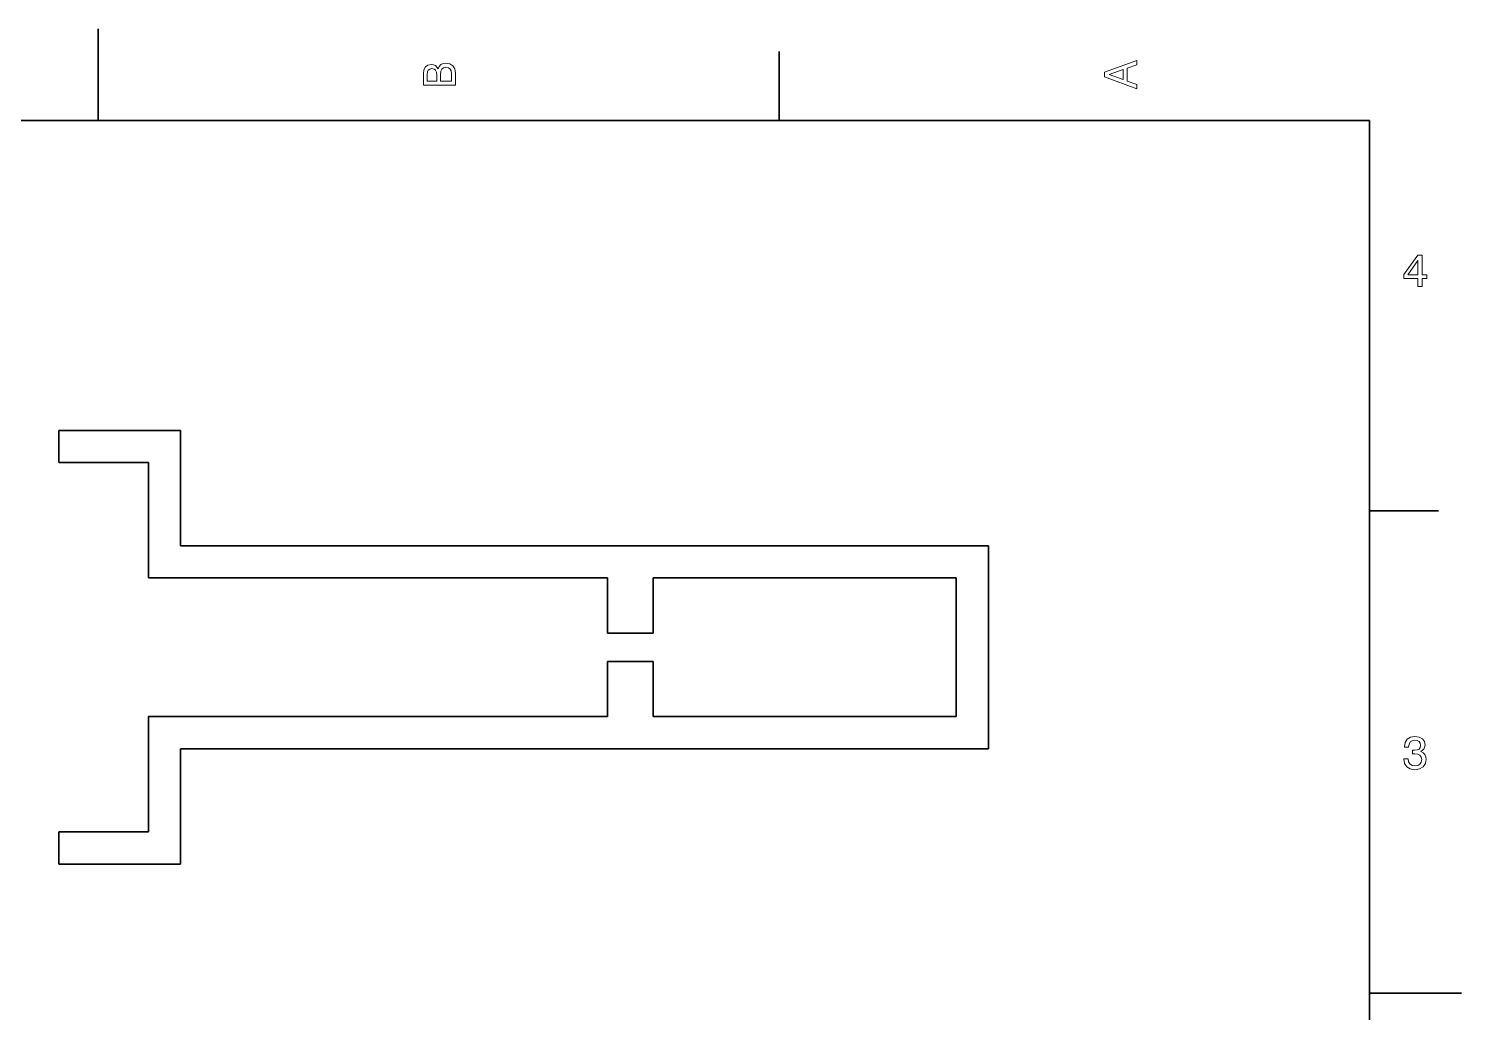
# Model space of a CAD drawing. Extents: x 0 to 297, y 0 to 210.
# Drawn here: x 140.9 to 297, y 102.9 to 210 of the extents above; entities that cross this region are included whole.
import ezdxf

# ---------------------------------------------------------------- set-up
doc = ezdxf.new("R2010")
doc.units = 0

msp = doc.modelspace()

# ---------------------------------------------------------------- linework, layer by layer
at = {"color": 7, "lineweight": 35}
for p, q in [((148.5, 200), (148.5, 210)), ((222.699997, 200), (222.699997, 207.5)), ((287, 200), (10, 200)), ((287, 10), (287, 200)), ((144.226364, 166.247101), (144.226364, 162.747101)), ((144.226364, 166.247101), (157.476364, 166.247101)), ((157.476364, 166.247101), (157.476364, 153.697098)), ((144.226364, 162.747101), (153.976364, 162.747101)), ((153.976364, 162.747101), (153.976364, 150.197098)), ((287, 157.5), (294.5, 157.5)), ((157.476364, 153.697098), (245.476364, 153.697098)), ((245.476364, 153.697098), (245.476364, 131.597107)), ((153.976364, 150.197098), (203.976364, 150.197098)), ((203.976364, 144.197098), (203.976364, 150.197098)), ((208.976364, 150.197098), (208.976364, 144.197098)), ((208.976364, 150.197098), (241.976364, 150.197098)), ((241.976364, 150.197098), (241.976364, 135.097107)), ((208.976364, 144.197098), (203.976364, 144.197098)), ((208.976364, 141.097107), (203.976364, 141.097107)), ((203.976364, 141.097107), (203.976364, 135.097107)), ((208.976364, 135.097107), (208.976364, 141.097107)), ((203.976364, 135.097107), (153.976364, 135.097107)), ((153.976364, 135.097107), (153.976364, 122.547104)), ((241.976364, 135.097107), (208.976364, 135.097107)), ((157.476364, 131.597107), (157.476364, 119.047104)), ((245.476364, 131.597107), (157.476364, 131.597107)), ((144.226364, 122.547104), (144.226364, 119.047104)), ((153.976364, 122.547104), (144.226364, 122.547104)), ((157.476364, 119.047104), (144.226364, 119.047104)), ((287, 105), (297, 105))]:
    msp.add_line(p, q, dxfattribs=at)
at = {"color": 7, "lineweight": 13}
for points in [[(185.542007, 205.630417), (185.249496, 205.983429), (185.052811, 206.074219), (184.81073, 206.104477), (184.432495, 206.03891), (184.160156, 205.842224), (183.993729, 205.524506), (183.933212, 205.080704), (183.933212, 203.835022), (187.433212, 203.835022), (187.433212, 205.151306), (187.36261, 205.620331), (187.155838, 205.968307), (186.828018, 206.185165), (186.384216, 206.260818), (186.08667, 206.215424), (185.839554, 206.094391), (185.65799, 205.897705)], [(261.633209, 203.466858), (261.633209, 203.930847), (260.604401, 204.298996), (260.604401, 205.695969), (261.633209, 206.064133), (261.633209, 206.538193), (258.128174, 205.257217), (258.128174, 204.742798)], [(185.385666, 204.984879), (185.385666, 204.298996), (184.351807, 204.298996), (184.351807, 205.025223), (184.382065, 205.297562), (184.472839, 205.489197), (184.629181, 205.605194), (184.86116, 205.645538), (185.093155, 205.600143), (185.254532, 205.479111), (185.355408, 205.272339)], [(187.014618, 205.095825), (187.014618, 204.298996), (185.809296, 204.298996), (185.809296, 205.050446), (185.844589, 205.368164), (185.9505, 205.595108), (186.132065, 205.731277), (186.394302, 205.776657), (186.671692, 205.731277), (186.863327, 205.605194), (186.979324, 205.393372)], [(260.17572, 204.460388), (258.632477, 205), (260.17572, 205.539627)], [(292.277374, 181.916794), (292.731262, 181.916794), (292.731262, 182.784225), (293.23056, 182.784225), (293.23056, 183.187683), (292.731262, 183.187683), (292.731262, 185.341141), (292.272339, 185.341141), (290.739197, 183.228027), (290.739197, 182.784225), (292.277374, 182.784225)], [(291.162842, 183.187683), (292.277374, 184.756134), (292.277374, 183.187683)], [(290.729126, 130.51622), (290.729126, 130.480911), (290.809814, 129.996765), (291.046844, 129.633652), (291.420044, 129.401657), (291.914276, 129.315933), (292.438782, 129.401657), (292.832153, 129.623566), (293.08429, 129.976593), (293.175079, 130.430481), (293.134735, 130.728027), (293.023773, 130.970108), (292.842224, 131.156708), (292.600159, 131.292877), (292.927948, 131.565216), (293.043945, 131.998932), (292.968292, 132.392303), (292.751434, 132.68985), (292.398407, 132.87645), (291.914276, 132.942017), (291.460388, 132.861313), (291.112396, 132.63942), (290.885468, 132.286392), (290.809814, 131.817368), (290.809814, 131.782074), (291.258636, 131.782074), (291.299011, 132.104828), (291.430115, 132.336823), (291.641937, 132.478027), (291.939484, 132.528473), (292.201721, 132.488113), (292.393372, 132.382217), (292.509369, 132.210739), (292.554749, 131.97876), (292.509369, 131.731628), (292.388336, 131.565216), (292.176514, 131.46434), (291.889069, 131.434082), (291.692383, 131.439133), (291.692383, 131.04071), (291.939484, 131.050797), (292.257202, 131.005417), (292.494232, 130.884369), (292.635468, 130.687683), (292.685883, 130.430481), (292.630402, 130.13797), (292.484161, 129.921112), (292.252167, 129.784943), (291.944519, 129.739563), (291.626801, 129.789993), (291.394806, 129.941284), (291.248566, 130.183365), (291.193085, 130.51622)]]:
    msp.add_lwpolyline(points, close=True, dxfattribs=at)

doc.saveas('drawing.dxf')
